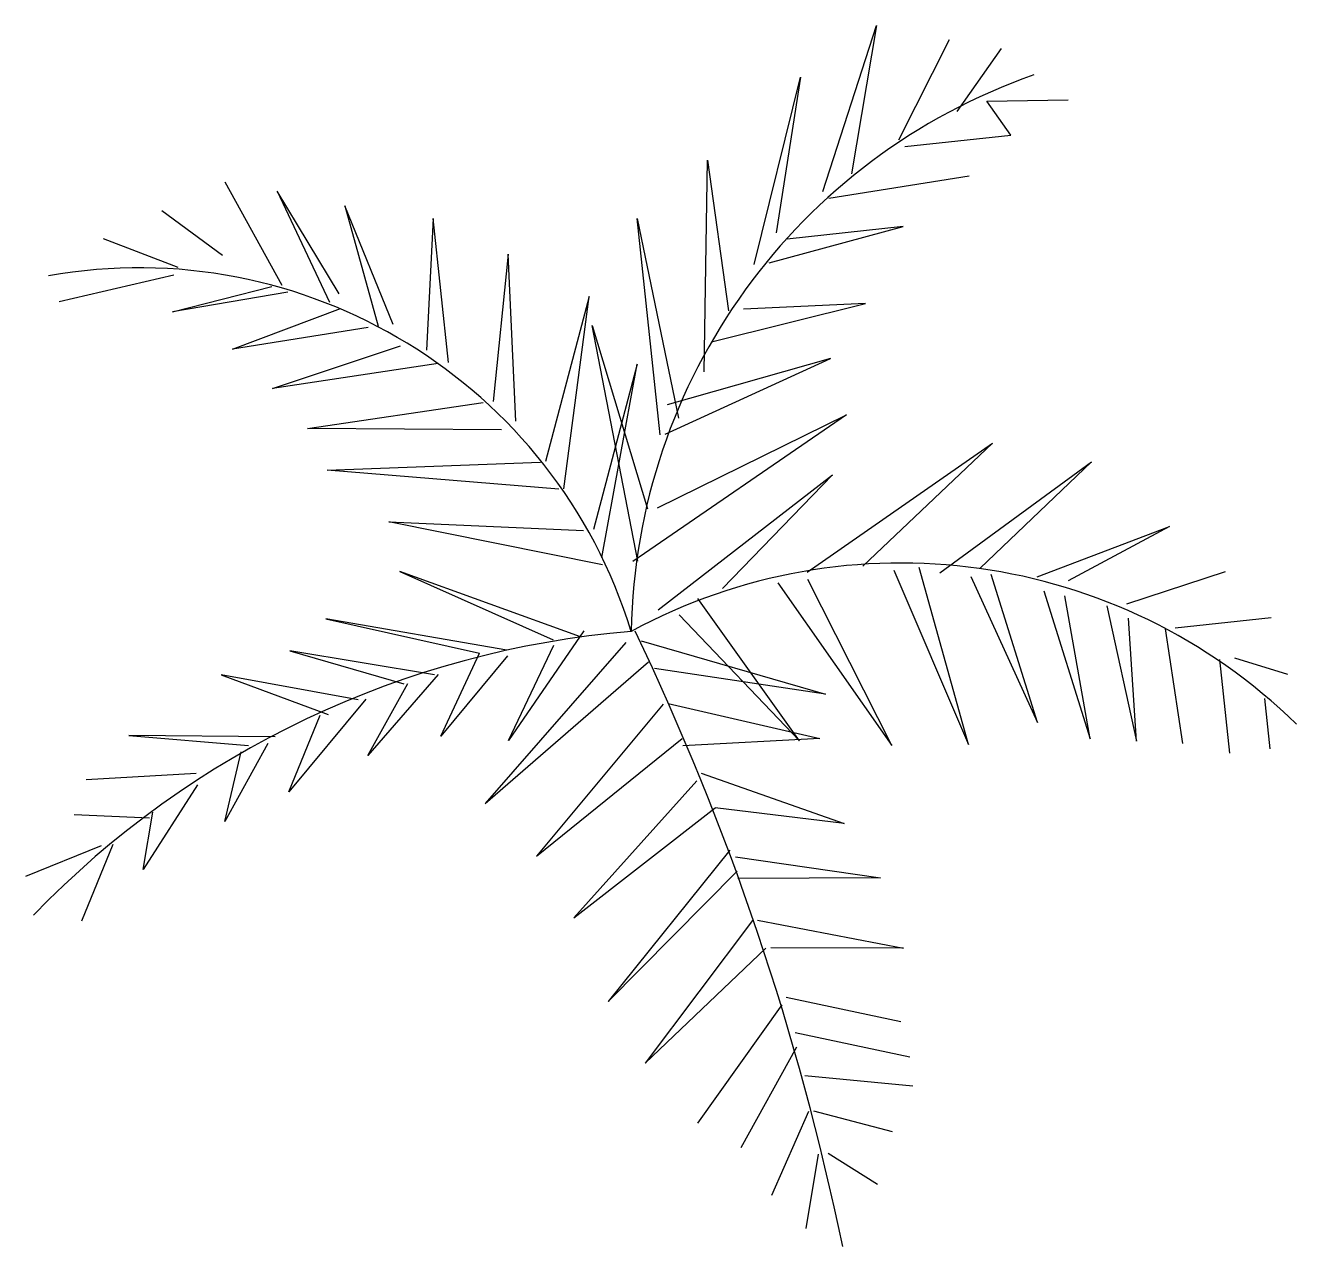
# Model space of a CAD drawing. Extents: x 2381.96 to 2383.12, y 907.45 to 908.56.
import ezdxf

# ---------------------------------------------------------------- set-up
doc = ezdxf.new("R2010")
doc.units = 0
doc.header["$LTSCALE"] = 0.03
doc.header["$MEASUREMENT"] = 0

msp = doc.modelspace()

# ---------------------------------------------------------------- linework, layer by layer
for p, q in [((2382.6842, 908.4105), (2382.7333, 908.5621)), ((2382.7333, 908.5621), (2382.7104, 908.4266)), ((2382.7537, 908.4578), (2382.7998, 908.5493)), ((2382.8068, 908.4834), (2382.8473, 908.541)), ((2382.6214, 908.3439), (2382.6638, 908.5148)), ((2382.6638, 908.5148), (2382.6416, 908.3727)), ((2382.8338, 908.493), (2382.9082, 908.4942)), ((2382.8557, 908.462), (2382.8338, 908.493)), ((2382.759, 908.4517), (2382.8557, 908.462)), ((2382.5759, 908.2459), (2382.5787, 908.4392)), ((2382.5787, 908.4392), (2382.598, 908.3015)), ((2382.6895, 908.4044), (2382.8178, 908.4247)), ((2382.1903, 908.3247), (2382.1383, 908.419)), ((2382.2424, 908.3169), (2382.1858, 908.4107)), ((2382.1858, 908.4107), (2382.2338, 908.3093)), ((2382.2919, 908.2889), (2382.2478, 908.3973)), ((2382.2478, 908.3973), (2382.2781, 908.2874)), ((2382.1361, 908.3522), (2382.0806, 908.3929)), ((2382.3282, 908.3859), (2382.3223, 908.2655)), ((2382.3422, 908.2543), (2382.3282, 908.3859)), ((2382.5355, 908.1883), (2382.5145, 908.3858)), ((2382.5145, 908.3858), (2382.5525, 908.2035)), ((2382.6352, 908.3454), (2382.7575, 908.3784)), ((2382.7575, 908.3784), (2382.6515, 908.3671)), ((2382.0954, 908.3412), (2382.0274, 908.3672)), ((2382.3968, 908.3533), (2382.3832, 908.2187)), ((2382.4037, 908.2009), (2382.3968, 908.3533)), ((2382.0915, 908.3341), (2381.9869, 908.3097)), ((2382.0904, 908.3007), (2382.1811, 908.3237)), ((2382.1956, 908.3186), (2382.0904, 908.3007)), ((2382.4708, 908.3146), (2382.431, 908.1639)), ((2382.4476, 908.139), (2382.4708, 908.3146)), ((2382.5824, 908.2732), (2382.723, 908.3081)), ((2382.723, 908.3081), (2382.6118, 908.3029)), ((2382.1452, 908.2666), (2382.2438, 908.3037)), ((2382.2689, 908.2864), (2382.1452, 908.2666)), ((2382.5152, 908.073), (2382.4736, 908.2882)), ((2382.4736, 908.2882), (2382.5241, 908.1206)), ((2382.1817, 908.2306), (2382.2986, 908.2696)), ((2382.5401, 908.1888), (2382.6911, 908.2581)), ((2382.6911, 908.2581), (2382.5419, 908.2156)), ((2382.333, 908.2533), (2382.1817, 908.2306)), ((2382.5147, 908.2527), (2382.4748, 908.102)), ((2382.4822, 908.0762), (2382.5147, 908.2527)), ((2382.2135, 908.194), (2382.374, 908.2177)), ((2382.7059, 908.2065), (2382.5106, 908.0725)), ((2382.5333, 908.1215), (2382.7059, 908.2065)), ((2382.3906, 908.1929), (2382.2135, 908.194)), ((2382.6699, 908.0629), (2382.8391, 908.1807)), ((2382.8391, 908.1807), (2382.7206, 908.0683)), ((2382.2315, 908.156), (2382.4264, 908.1634)), ((2382.443, 908.1386), (2382.2315, 908.156)), ((2382.7911, 908.0624), (2382.9294, 908.1637)), ((2382.9294, 908.1637), (2382.8279, 908.0664)), ((2382.5339, 908.0284), (2382.6931, 908.1519)), ((2382.6931, 908.1519), (2382.5924, 908.048)), ((2382.4829, 908.0696), (2382.2878, 908.1087)), ((2382.2878, 908.1087), (2382.4656, 908.101)), ((2382.88, 908.0586), (2383.0008, 908.1047)), ((2383.0008, 908.1047), (2382.9083, 908.055)), ((2382.4628, 908.0039), (2382.2978, 908.0636)), ((2382.2978, 908.0636), (2382.4378, 908.0012)), ((2382.7489, 908.0646), (2382.8171, 907.9055)), ((2382.8171, 907.9055), (2382.772, 908.0671)), ((2382.8802, 907.9255), (2382.8378, 908.0608)), ((2382.9618, 908.034), (2383.0518, 908.0636)), ((2382.643, 908.0533), (2382.7473, 907.9047)), ((2382.7473, 907.9047), (2382.6706, 908.0563)), ((2382.8194, 908.0588), (2382.8802, 907.9255)), ((2382.663, 907.909), (2382.57, 908.0389)), ((2382.886, 908.0459), (2382.9283, 907.9107)), ((2382.9283, 907.9107), (2382.9051, 908.0413)), ((2382.9434, 908.0321), (2382.9705, 907.9085)), ((2382.3956, 907.9916), (2382.2303, 908.0203)), ((2382.2303, 908.0203), (2382.3706, 907.9889)), ((2382.553, 908.0238), (2382.663, 907.909)), ((2382.9705, 907.9085), (2382.9632, 908.0209)), ((2383.006, 908.0121), (2383.0936, 908.0214)), ((2382.4658, 908.0093), (2382.3971, 907.9093)), ((2382.9968, 908.0111), (2383.0126, 907.9063)), ((2382.3295, 907.9691), (2382.1973, 907.9911)), ((2382.1973, 907.9911), (2382.3015, 907.9609)), ((2382.5044, 907.9987), (2382.3757, 907.8518)), ((2382.3971, 907.9093), (2382.4384, 907.9961)), ((2382.5183, 908.0001), (2382.6865, 907.9515)), ((2382.3354, 907.913), (2382.3706, 907.9889)), ((2382.3961, 907.9865), (2382.3354, 907.913)), ((2382.3757, 907.8518), (2382.525, 907.9809)), ((2383.0464, 907.9831), (2383.0555, 907.8976)), ((2383.0602, 907.9846), (2383.1084, 907.9697)), ((2382.2598, 907.9462), (2382.1348, 907.969)), ((2382.1348, 907.969), (2382.2323, 907.933)), ((2382.333, 907.9694), (2382.2688, 907.8956)), ((2382.6865, 907.9515), (2382.5303, 907.9748)), ((2382.2688, 907.8956), (2382.3051, 907.9613)), ((2382.2669, 907.9469), (2382.1966, 907.8622)), ((2383.0874, 907.9475), (2383.0923, 907.9015)), ((2382.5384, 907.9424), (2382.4227, 907.8036)), ((2382.543, 907.9429), (2382.6814, 907.911)), ((2382.1966, 907.8622), (2382.2252, 907.9322)), ((2382.184, 907.9124), (2382.0505, 907.9136)), ((2382.0505, 907.9136), (2382.1596, 907.9046)), ((2382.4227, 907.8036), (2382.5557, 907.9109)), ((2382.6814, 907.911), (2382.5564, 907.9044)), ((2382.1775, 907.9065), (2382.1382, 907.8353)), ((2382.1382, 907.8353), (2382.153, 907.8988)), ((2382.1119, 907.8789), (2382.0115, 907.8734)), ((2382.573, 907.8795), (2382.7037, 907.8335)), ((2382.113, 907.8687), (2382.0635, 907.7913)), ((2382.5691, 907.8724), (2382.4567, 907.7473)), ((2382.0693, 907.8383), (2382.0005, 907.8413)), ((2382.0635, 907.7913), (2382.0723, 907.8438)), ((2382.4567, 907.7473), (2382.5857, 907.8476)), ((2382.7037, 907.8335), (2382.5857, 907.8476)), ((2382.0251, 907.813), (2381.956, 907.785)), ((2382.0358, 907.8141), (2382.0072, 907.7441)), ((2382.5991, 907.8091), (2382.4881, 907.6708)), ((2382.6044, 907.803), (2382.7369, 907.7838)), ((2382.4881, 907.6708), (2382.6058, 907.7898)), ((2382.7369, 907.7838), (2382.6065, 907.7832)), ((2382.62, 907.7447), (2382.522, 907.6145)), ((2382.6246, 907.7452), (2382.7577, 907.7194)), ((2382.522, 907.6145), (2382.632, 907.7194)), ((2382.7577, 907.7194), (2382.6366, 907.7199)), ((2382.6468, 907.6677), (2382.5698, 907.5597)), ((2382.6507, 907.6748), (2382.7555, 907.6526)), ((2382.6588, 907.6424), (2382.7636, 907.6202)), ((2382.6602, 907.6292), (2382.6094, 907.5373)), ((2382.6676, 907.6034), (2382.7664, 907.5939)), ((2382.6711, 907.5705), (2382.6374, 907.4936)), ((2382.6757, 907.5709), (2382.7476, 907.552)), ((2382.6799, 907.5315), (2382.6685, 907.4637)), ((2382.6891, 907.5324), (2382.7341, 907.5039))]:
    msp.add_line(p, q)
for centre, radius, start, end in [((2383.0577, 907.9988), 0.5487, 109.2333, 178.9563), ((2382.0594, 907.8701), 0.4707, 17.141, 100.082), ((2382.7554, 907.554), 0.5172, 45.6775, 118.4354), ((2382.5809, 907.1531), 0.8587, 94.7938, 135.9852), ((2380.2915, 906.9468), 2.4622, 11.7224, 25.5608)]:
    msp.add_arc(centre, radius, start, end)

doc.saveas('drawing.dxf')
